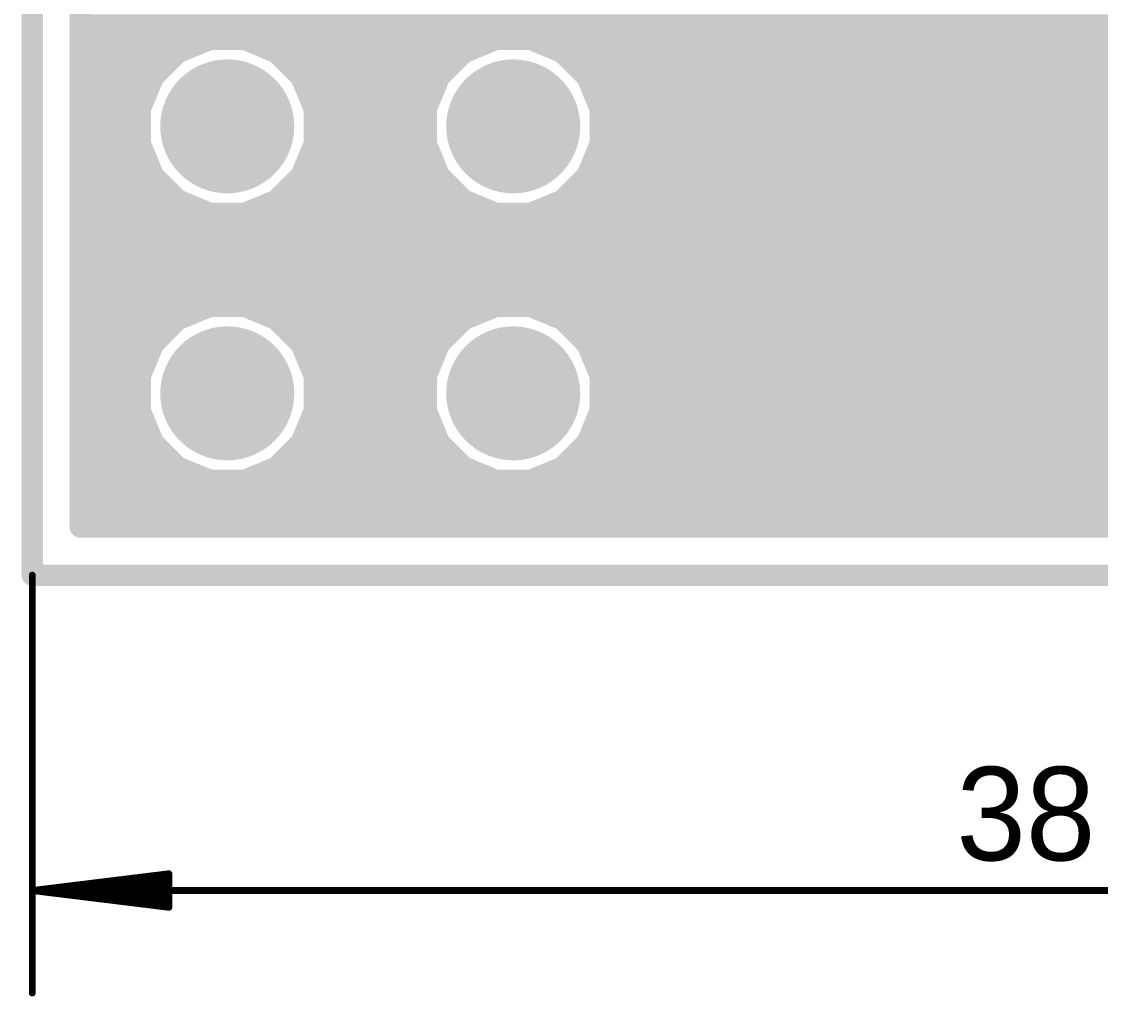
# Model space of a CAD drawing. Extents: x -22.4 to 22.4, y -27 to 9.2.
# Drawn here: x -19.2 to 1.32, y -27.02 to -8.47 of the extents above; entities that cross this region are included whole.
import ezdxf

# ---------------------------------------------------------------- set-up
doc = ezdxf.new("R2010")
doc.units = 0
for name, color, linetype in [('1', 22, 'CONTINUOUS'), ('17', 82, 'CONTINUOUS'), ('20', 7, 'CONTINUOUS')]:
    doc.layers.add(name, color=color, linetype=linetype)

# ---------------------------------------------------------------- blocks, each defined once
blk = doc.blocks.new('ROUNDP')
at = {"const_width": 0.5}
blk.add_lwpolyline([(0, -0.25, 1), (0, 0.25, 1), (0, -0.25)], format="xyb", dxfattribs=at)

msp = doc.modelspace()

# ---------------------------------------------------------------- linework, layer by layer
at = {"layer": '1', "const_width": 0.4064}
for points in [[(-18.0856, -18.0856), (-18.0856, 2.4681)], [(-18.0856, -8.5344), (18.0856, -8.5344)], [(-15.6194, -8.804), (-16.228, -9.0561)], [(-14.9606, -8.804), (-15.6194, -8.804)], [(-14.352, -9.0561), (-14.9606, -8.804)], [(-10.1794, -8.804), (-10.788, -9.0561)], [(-9.5206, -8.804), (-10.1794, -8.804)], [(-8.912, -9.0561), (-9.5206, -8.804)], [(-18.0856, -8.9408), (-15.9497, -8.9408)], [(-14.6303, -8.9408), (-10.5097, -8.9408)], [(-9.1903, -8.9408), (9.1903, -8.9408)], [(-16.228, -9.0561), (-16.6939, -9.522)], [(-13.8861, -9.522), (-14.352, -9.0561)], [(-10.788, -9.0561), (-11.2539, -9.522)], [(-8.4461, -9.522), (-8.912, -9.0561)], [(-18.0856, -9.3472), (-16.5191, -9.3472)], [(-14.0609, -9.3472), (-11.0791, -9.3472)], [(-8.6209, -9.3472), (8.6209, -9.3472)], [(-16.6939, -9.522), (-16.946, -10.1306)], [(-13.634, -10.1306), (-13.8861, -9.522)], [(-11.2539, -9.522), (-11.506, -10.1306)], [(-8.194, -10.1306), (-8.4461, -9.522)], [(-18.0856, -9.7536), (-16.7898, -9.7536)], [(-13.7902, -9.7536), (-11.3498, -9.7536)], [(-8.3502, -9.7536), (8.3502, -9.7536)], [(-18.0856, -10.16), (-16.946, -10.16)], [(-16.946, -10.1306), (-16.946, -10.7894)], [(-13.634, -10.7894), (-13.634, -10.1306)], [(-13.634, -10.16), (-11.506, -10.16)], [(-11.506, -10.1306), (-11.506, -10.7894)], [(-8.194, -10.7894), (-8.194, -10.1306)], [(-8.194, -10.16), (8.194, -10.16)], [(-18.0856, -10.5664), (-16.946, -10.5664)], [(-13.634, -10.5664), (-11.506, -10.5664)], [(-8.194, -10.5664), (8.194, -10.5664)], [(-16.946, -10.7894), (-16.6939, -11.398)], [(-13.8861, -11.398), (-13.634, -10.7894)], [(-11.506, -10.7894), (-11.2539, -11.398)], [(-8.4461, -11.398), (-8.194, -10.7894)], [(-18.0856, -10.9728), (-16.87, -10.9728)], [(-13.71, -10.9728), (-11.43, -10.9728)], [(-8.27, -10.9728), (8.27, -10.9728)], [(-18.0856, -11.3792), (-16.7017, -11.3792)], [(-16.6939, -11.398), (-16.228, -11.8639)], [(-14.352, -11.8639), (-13.8861, -11.398)], [(-13.8783, -11.3792), (-11.2617, -11.3792)], [(-11.2539, -11.398), (-10.788, -11.8639)], [(-8.912, -11.8639), (-8.4461, -11.398)], [(-8.4383, -11.3792), (8.4383, -11.3792)], [(-18.0856, -11.7856), (-16.3063, -11.7856)], [(-16.228, -11.8639), (-15.6194, -12.116)], [(-14.9606, -12.116), (-14.352, -11.8639)], [(-14.2737, -11.7856), (-10.8663, -11.7856)], [(-10.788, -11.8639), (-10.1794, -12.116)], [(-9.5206, -12.116), (-8.912, -11.8639)], [(-8.8337, -11.7856), (8.8337, -11.7856)], [(-18.0856, -12.192), (18.0856, -12.192)], [(-15.6194, -12.116), (-14.9606, -12.116)], [(-10.1794, -12.116), (-9.5206, -12.116)], [(-18.0856, -12.5984), (18.0856, -12.5984)], [(-18.0856, -13.0048), (18.0856, -13.0048)], [(-18.0856, -13.4112), (18.0856, -13.4112)], [(-18.0856, -13.8176), (18.0856, -13.8176)], [(-15.6194, -13.884), (-16.228, -14.1361)], [(-14.9606, -13.884), (-15.6194, -13.884)], [(-14.352, -14.1361), (-14.9606, -13.884)], [(-10.1794, -13.884), (-10.788, -14.1361)], [(-9.5206, -13.884), (-10.1794, -13.884)], [(-8.912, -14.1361), (-9.5206, -13.884)], [(-16.228, -14.1361), (-16.6939, -14.602)], [(-13.8861, -14.602), (-14.352, -14.1361)], [(-10.788, -14.1361), (-11.2539, -14.602)], [(-8.4461, -14.602), (-8.912, -14.1361)], [(-18.0856, -14.224), (-16.3159, -14.224)], [(-14.2641, -14.224), (-10.8759, -14.224)], [(-8.8241, -14.224), (8.8241, -14.224)], [(-18.0856, -14.6304), (-16.7057, -14.6304)], [(-16.6939, -14.602), (-16.946, -15.2106)], [(-13.634, -15.2106), (-13.8861, -14.602)], [(-13.8743, -14.6304), (-11.2657, -14.6304)], [(-11.2539, -14.602), (-11.506, -15.2106)], [(-8.194, -15.2106), (-8.4461, -14.602)], [(-8.4343, -14.6304), (8.4343, -14.6304)], [(-18.0856, -15.0368), (-16.874, -15.0368)], [(-13.706, -15.0368), (-11.434, -15.0368)], [(-8.266, -15.0368), (8.266, -15.0368)], [(-16.946, -15.2106), (-16.946, -15.8694)], [(-13.634, -15.8694), (-13.634, -15.2106)], [(-11.506, -15.2106), (-11.506, -15.8694)], [(-8.194, -15.8694), (-8.194, -15.2106)], [(-18.0856, -15.4432), (-16.946, -15.4432)], [(-13.634, -15.4432), (-11.506, -15.4432)], [(-8.194, -15.4432), (8.194, -15.4432)], [(-18.0856, -15.8496), (-16.946, -15.8496)], [(-16.946, -15.8694), (-16.6939, -16.478)], [(-13.8861, -16.478), (-13.634, -15.8694)], [(-13.634, -15.8496), (-11.506, -15.8496)], [(-11.506, -15.8694), (-11.2539, -16.478)], [(-8.4461, -16.478), (-8.194, -15.8694)], [(-8.194, -15.8496), (8.194, -15.8496)], [(-18.0856, -16.256), (-16.7859, -16.256)], [(-13.7941, -16.256), (-11.3459, -16.256)], [(-8.3541, -16.256), (8.3541, -16.256)], [(-16.6939, -16.478), (-16.228, -16.9439)], [(-14.352, -16.9439), (-13.8861, -16.478)], [(-11.2539, -16.478), (-10.788, -16.9439)], [(-8.912, -16.9439), (-8.4461, -16.478)], [(-18.0856, -16.6624), (-16.5095, -16.6624)], [(-14.0705, -16.6624), (-11.0695, -16.6624)], [(-8.6305, -16.6624), (8.6305, -16.6624)], [(-16.228, -16.9439), (-15.6194, -17.196)], [(-14.9606, -17.196), (-14.352, -16.9439)], [(-10.788, -16.9439), (-10.1794, -17.196)], [(-9.5206, -17.196), (-8.912, -16.9439)], [(-18.0856, -17.0688), (-15.9265, -17.0688)], [(-15.6194, -17.196), (-14.9606, -17.196)], [(-14.6535, -17.0688), (-10.4865, -17.0688)], [(-10.1794, -17.196), (-9.5206, -17.196)], [(-9.2135, -17.0688), (9.2135, -17.0688)], [(-18.0856, -17.4752), (18.0856, -17.4752)], [(-18.0856, -17.8816), (18.0856, -17.8816)], [(18.0856, -18.0856), (-18.0856, -18.0856)]]:
    msp.add_lwpolyline(points, dxfattribs=at)
at = {"layer": '1', "const_width": 0.2032}
for points in [[(-18.0856, -8.4328, 1), (-18.0856, -8.636)], [(-15.6194, -8.7024, 1), (-15.6194, -8.9056)], [(-15.5805, -8.8979, 1), (-15.6583, -8.7101)], [(-14.9217, -8.7101, 1), (-14.9995, -8.8979)], [(-14.9606, -8.9056, 1), (-14.9606, -8.7024)], [(-10.1794, -8.7024, 1), (-10.1794, -8.9056)], [(-10.1405, -8.8979, 1), (-10.2183, -8.7101)], [(-9.4817, -8.7101, 1), (-9.5595, -8.8979)], [(-9.5206, -8.9056, 1), (-9.5206, -8.7024)], [(-18.0856, -8.8392, 1), (-18.0856, -9.0424)], [(-15.9497, -9.0424, 1), (-15.9497, -8.8392)], [(-14.6303, -8.8392, 1), (-14.6303, -9.0424)], [(-10.5097, -9.0424, 1), (-10.5097, -8.8392)], [(-9.1903, -8.8392, 1), (-9.1903, -9.0424)], [(-16.2669, -8.9622, 1), (-16.1892, -9.15)], [(-16.1562, -9.128, 1), (-16.2999, -8.9843)], [(-14.2801, -8.9843, 1), (-14.4238, -9.128)], [(-14.3908, -9.15, 1), (-14.3131, -8.9622)], [(-10.8269, -8.9622, 1), (-10.7492, -9.15)], [(-10.7162, -9.128, 1), (-10.8599, -8.9843)], [(-8.8401, -8.9843, 1), (-8.9838, -9.128)], [(-8.9508, -9.15, 1), (-8.8731, -8.9622)], [(-18.0856, -9.2456, 1), (-18.0856, -9.4488)], [(-16.5191, -9.4488, 1), (-16.5191, -9.2456)], [(-14.0609, -9.2456, 1), (-14.0609, -9.4488)], [(-11.0791, -9.4488, 1), (-11.0791, -9.2456)], [(-8.6209, -9.2456, 1), (-8.6209, -9.4488)], [(-16.7657, -9.4501, 1), (-16.622, -9.5938)], [(-16.6, -9.5608, 1), (-16.7878, -9.4831)], [(-13.7922, -9.4831, 1), (-13.98, -9.5608)], [(-13.958, -9.5938, 1), (-13.8143, -9.4501)], [(-11.3257, -9.4501, 1), (-11.182, -9.5938)], [(-11.16, -9.5608, 1), (-11.3478, -9.4831)], [(-8.3522, -9.4831, 1), (-8.54, -9.5608)], [(-8.518, -9.5938, 1), (-8.3743, -9.4501)], [(-18.0856, -9.652, 1), (-18.0856, -9.8552)], [(-16.7898, -9.8552, 1), (-16.7898, -9.652)], [(-13.7902, -9.652, 1), (-13.7902, -9.8552)], [(-11.3498, -9.8552, 1), (-11.3498, -9.652)], [(-8.3502, -9.652, 1), (-8.3502, -9.8552)], [(-18.0856, -10.0584, 1), (-18.0856, -10.2616)], [(-16.8444, -10.1306, 1), (-17.0476, -10.1306)], [(-17.0399, -10.0917, 1), (-16.8521, -10.1695)], [(-16.946, -10.2616, 1), (-16.946, -10.0584)], [(-13.5324, -10.1306, 1), (-13.7356, -10.1306)], [(-13.634, -10.0584, 1), (-13.634, -10.2616)], [(-13.7279, -10.1695, 1), (-13.5401, -10.0917)], [(-11.4044, -10.1306, 1), (-11.6076, -10.1306)], [(-11.5999, -10.0917, 1), (-11.4121, -10.1695)], [(-11.506, -10.2616, 1), (-11.506, -10.0584)], [(-8.0924, -10.1306, 1), (-8.2956, -10.1306)], [(-8.194, -10.0584, 1), (-8.194, -10.2616)], [(-8.2879, -10.1695, 1), (-8.1001, -10.0917)], [(-18.0856, -10.4648, 1), (-18.0856, -10.668)], [(-16.946, -10.668, 1), (-16.946, -10.4648)], [(-13.634, -10.4648, 1), (-13.634, -10.668)], [(-11.506, -10.668, 1), (-11.506, -10.4648)], [(-8.194, -10.4648, 1), (-8.194, -10.668)], [(-16.8521, -10.7505, 1), (-17.0399, -10.8283)], [(-13.5401, -10.8283, 1), (-13.7279, -10.7505)], [(-11.4121, -10.7505, 1), (-11.5999, -10.8283)], [(-8.1001, -10.8283, 1), (-8.2879, -10.7505)], [(-18.0856, -10.8712, 1), (-18.0856, -11.0744)], [(-17.0476, -10.7894, 1), (-16.8444, -10.7894)], [(-16.87, -11.0744, 1), (-16.87, -10.8712)], [(-13.71, -10.8712, 1), (-13.71, -11.0744)], [(-13.7356, -10.7894, 1), (-13.5324, -10.7894)], [(-11.6076, -10.7894, 1), (-11.4044, -10.7894)], [(-11.43, -11.0744, 1), (-11.43, -10.8712)], [(-8.27, -10.8712, 1), (-8.27, -11.0744)], [(-8.2956, -10.7894, 1), (-8.0924, -10.7894)], [(-18.0856, -11.2776, 1), (-18.0856, -11.4808)], [(-16.622, -11.3262, 1), (-16.7657, -11.4699)], [(-16.7878, -11.4369, 1), (-16.6, -11.3592)], [(-16.7017, -11.4808, 1), (-16.7017, -11.2776)], [(-13.98, -11.3592, 1), (-13.7922, -11.4369)], [(-13.8783, -11.2776, 1), (-13.8783, -11.4808)], [(-13.8143, -11.4699, 1), (-13.958, -11.3262)], [(-11.182, -11.3262, 1), (-11.3257, -11.4699)], [(-11.3478, -11.4369, 1), (-11.16, -11.3592)], [(-11.2617, -11.4808, 1), (-11.2617, -11.2776)], [(-8.54, -11.3592, 1), (-8.3522, -11.4369)], [(-8.4383, -11.2776, 1), (-8.4383, -11.4808)], [(-8.3743, -11.4699, 1), (-8.518, -11.3262)], [(-18.0856, -11.684, 1), (-18.0856, -11.8872)], [(-16.1892, -11.77, 1), (-16.2669, -11.9578)], [(-16.3063, -11.8872, 1), (-16.3063, -11.684)], [(-16.2999, -11.9357, 1), (-16.1562, -11.792)], [(-14.4238, -11.792, 1), (-14.2801, -11.9357)], [(-14.3131, -11.9578, 1), (-14.3908, -11.77)], [(-14.2737, -11.684, 1), (-14.2737, -11.8872)], [(-10.7492, -11.77, 1), (-10.8269, -11.9578)], [(-10.8663, -11.8872, 1), (-10.8663, -11.684)], [(-10.8599, -11.9357, 1), (-10.7162, -11.792)], [(-8.9838, -11.792, 1), (-8.8401, -11.9357)], [(-8.8731, -11.9578, 1), (-8.9508, -11.77)], [(-8.8337, -11.684, 1), (-8.8337, -11.8872)], [(-18.0856, -12.0904, 1), (-18.0856, -12.2936)], [(-15.6194, -12.0144, 1), (-15.6194, -12.2176)], [(-15.6583, -12.2099, 1), (-15.5805, -12.0221)], [(-14.9995, -12.0221, 1), (-14.9217, -12.2099)], [(-14.9606, -12.2176, 1), (-14.9606, -12.0144)], [(-10.1794, -12.0144, 1), (-10.1794, -12.2176)], [(-10.2183, -12.2099, 1), (-10.1405, -12.0221)], [(-9.5595, -12.0221, 1), (-9.4817, -12.2099)], [(-9.5206, -12.2176, 1), (-9.5206, -12.0144)], [(-18.0856, -12.4968, 1), (-18.0856, -12.7)], [(-18.0856, -12.9032, 1), (-18.0856, -13.1064)], [(-18.0856, -13.3096, 1), (-18.0856, -13.5128)], [(-18.0856, -13.716, 1), (-18.0856, -13.9192)], [(-15.6194, -13.7824, 1), (-15.6194, -13.9856)], [(-15.5805, -13.9779, 1), (-15.6583, -13.7901)], [(-14.9217, -13.7901, 1), (-14.9995, -13.9779)], [(-14.9606, -13.9856, 1), (-14.9606, -13.7824)], [(-10.1794, -13.7824, 1), (-10.1794, -13.9856)], [(-10.1405, -13.9779, 1), (-10.2183, -13.7901)], [(-9.4817, -13.7901, 1), (-9.5595, -13.9779)], [(-9.5206, -13.9856, 1), (-9.5206, -13.7824)], [(-16.2669, -14.0422, 1), (-16.1892, -14.23)], [(-16.1562, -14.208, 1), (-16.2999, -14.0643)], [(-14.2801, -14.0643, 1), (-14.4238, -14.208)], [(-14.3908, -14.23, 1), (-14.3131, -14.0422)], [(-10.8269, -14.0422, 1), (-10.7492, -14.23)], [(-10.7162, -14.208, 1), (-10.8599, -14.0643)], [(-8.8401, -14.0643, 1), (-8.9838, -14.208)], [(-8.9508, -14.23, 1), (-8.8731, -14.0422)], [(-18.0856, -14.1224, 1), (-18.0856, -14.3256)], [(-16.3159, -14.3256, 1), (-16.3159, -14.1224)], [(-14.2641, -14.1224, 1), (-14.2641, -14.3256)], [(-10.8759, -14.3256, 1), (-10.8759, -14.1224)], [(-8.8241, -14.1224, 1), (-8.8241, -14.3256)], [(-18.0856, -14.5288, 1), (-18.0856, -14.732)], [(-16.7657, -14.5301, 1), (-16.622, -14.6738)], [(-16.6, -14.6408, 1), (-16.7878, -14.5631)], [(-16.7057, -14.732, 1), (-16.7057, -14.5288)], [(-13.7922, -14.5631, 1), (-13.98, -14.6408)], [(-13.8743, -14.5288, 1), (-13.8743, -14.732)], [(-13.958, -14.6738, 1), (-13.8143, -14.5301)], [(-11.3257, -14.5301, 1), (-11.182, -14.6738)], [(-11.16, -14.6408, 1), (-11.3478, -14.5631)], [(-11.2657, -14.732, 1), (-11.2657, -14.5288)], [(-8.3522, -14.5631, 1), (-8.54, -14.6408)], [(-8.4343, -14.5288, 1), (-8.4343, -14.732)], [(-8.518, -14.6738, 1), (-8.3743, -14.5301)], [(-18.0856, -14.9352, 1), (-18.0856, -15.1384)], [(-16.874, -15.1384, 1), (-16.874, -14.9352)], [(-13.706, -14.9352, 1), (-13.706, -15.1384)], [(-11.434, -15.1384, 1), (-11.434, -14.9352)], [(-8.266, -14.9352, 1), (-8.266, -15.1384)], [(-16.8444, -15.2106, 1), (-17.0476, -15.2106)], [(-17.0399, -15.1717, 1), (-16.8521, -15.2495)], [(-13.5324, -15.2106, 1), (-13.7356, -15.2106)], [(-13.7279, -15.2495, 1), (-13.5401, -15.1717)], [(-11.4044, -15.2106, 1), (-11.6076, -15.2106)], [(-11.5999, -15.1717, 1), (-11.4121, -15.2495)], [(-8.0924, -15.2106, 1), (-8.2956, -15.2106)], [(-8.2879, -15.2495, 1), (-8.1001, -15.1717)], [(-18.0856, -15.3416, 1), (-18.0856, -15.5448)], [(-16.946, -15.5448, 1), (-16.946, -15.3416)], [(-13.634, -15.3416, 1), (-13.634, -15.5448)], [(-11.506, -15.5448, 1), (-11.506, -15.3416)], [(-8.194, -15.3416, 1), (-8.194, -15.5448)], [(-18.0856, -15.748, 1), (-18.0856, -15.9512)], [(-16.8521, -15.8305, 1), (-17.0399, -15.9083)], [(-17.0476, -15.8694, 1), (-16.8444, -15.8694)], [(-16.946, -15.9512, 1), (-16.946, -15.748)], [(-13.634, -15.748, 1), (-13.634, -15.9512)], [(-13.7356, -15.8694, 1), (-13.5324, -15.8694)], [(-13.5401, -15.9083, 1), (-13.7279, -15.8305)], [(-11.4121, -15.8305, 1), (-11.5999, -15.9083)], [(-11.6076, -15.8694, 1), (-11.4044, -15.8694)], [(-11.506, -15.9512, 1), (-11.506, -15.748)], [(-8.194, -15.748, 1), (-8.194, -15.9512)], [(-8.2956, -15.8694, 1), (-8.0924, -15.8694)], [(-8.1001, -15.9083, 1), (-8.2879, -15.8305)], [(-18.0856, -16.1544, 1), (-18.0856, -16.3576)], [(-16.7859, -16.3576, 1), (-16.7859, -16.1544)], [(-13.7941, -16.1544, 1), (-13.7941, -16.3576)], [(-11.3459, -16.3576, 1), (-11.3459, -16.1544)], [(-8.3541, -16.1544, 1), (-8.3541, -16.3576)], [(-16.622, -16.4062, 1), (-16.7657, -16.5499)], [(-16.7878, -16.5169, 1), (-16.6, -16.4392)], [(-13.98, -16.4392, 1), (-13.7922, -16.5169)], [(-13.8143, -16.5499, 1), (-13.958, -16.4062)], [(-11.182, -16.4062, 1), (-11.3257, -16.5499)], [(-11.3478, -16.5169, 1), (-11.16, -16.4392)], [(-8.54, -16.4392, 1), (-8.3522, -16.5169)], [(-8.3743, -16.5499, 1), (-8.518, -16.4062)], [(-18.0856, -16.5608, 1), (-18.0856, -16.764)], [(-16.5095, -16.764, 1), (-16.5095, -16.5608)], [(-14.0705, -16.5608, 1), (-14.0705, -16.764)], [(-11.0695, -16.764, 1), (-11.0695, -16.5608)], [(-8.6305, -16.5608, 1), (-8.6305, -16.764)], [(-16.1892, -16.85, 1), (-16.2669, -17.0378)], [(-16.2999, -17.0157, 1), (-16.1562, -16.872)], [(-14.4238, -16.872, 1), (-14.2801, -17.0157)], [(-14.3131, -17.0378, 1), (-14.3908, -16.85)], [(-10.7492, -16.85, 1), (-10.8269, -17.0378)], [(-10.8599, -17.0157, 1), (-10.7162, -16.872)], [(-8.9838, -16.872, 1), (-8.8401, -17.0157)], [(-8.8731, -17.0378, 1), (-8.9508, -16.85)], [(-18.0856, -16.9672, 1), (-18.0856, -17.1704)], [(-15.9265, -17.1704, 1), (-15.9265, -16.9672)], [(-15.6194, -17.0944, 1), (-15.6194, -17.2976)], [(-15.6583, -17.2899, 1), (-15.5805, -17.1021)], [(-14.9995, -17.1021, 1), (-14.9217, -17.2899)], [(-14.9606, -17.2976, 1), (-14.9606, -17.0944)], [(-14.6535, -16.9672, 1), (-14.6535, -17.1704)], [(-10.4865, -17.1704, 1), (-10.4865, -16.9672)], [(-10.1794, -17.0944, 1), (-10.1794, -17.2976)], [(-10.2183, -17.2899, 1), (-10.1405, -17.1021)], [(-9.5595, -17.1021, 1), (-9.4817, -17.2899)], [(-9.5206, -17.2976, 1), (-9.5206, -17.0944)], [(-9.2135, -16.9672, 1), (-9.2135, -17.1704)], [(-18.0856, -17.3736, 1), (-18.0856, -17.5768)], [(-18.0856, -17.78, 1), (-18.0856, -17.9832)], [(-18.0856, -17.984, 1), (-18.0856, -18.1872)], [(-18.1872, -18.0856, 1), (-17.984, -18.0856)]]:
    msp.add_lwpolyline(points, format="xyb", dxfattribs=at)
at = {"layer": '20'}
for points, const_width in [([(-19, -19), (-19, 2.65)], 0.4064), ([(-19, -19), (19, -19)], 0.4064), ([(-19, -19), (-19, -26.95)], 0.13), ([(-19, -25), (-16.4, -24.6808)], 0.13), ([(-16.4, -24.6808), (-16.4, -25.3192)], 0.13), ([(-19, -25), (-16.4, -24.74)], 0.13), ([(-19, -25), (-16.4, -24.87)], 0.13), ([(-19, -25), (19, -25)], 0.13), ([(-16.4, -25.3192), (-19, -25)], 0.13), ([(-16.4, -25.13), (-19, -25)], 0.13), ([(-16.4, -25.26), (-19, -25)], 0.13)]:
    msp.add_lwpolyline(points, dxfattribs=dict(at, const_width=const_width))
for points, const_width in [([(-19, -18.8984, 1), (-19, -19.1016)], 0.2032), ([(-19.1016, -19, 1), (-18.8984, -19)], 0.2032), ([(-18.9675, -19, 1), (-19.0325, -19)], 0.065), ([(-16.3675, -24.6808, 1), (-16.4325, -24.6808)], 0.065), ([(-16.396, -24.713, 1), (-16.404, -24.6485)], 0.065), ([(-16.3968, -24.7723, 1), (-16.4032, -24.7077)], 0.065), ([(-16.3984, -24.9025, 1), (-16.4016, -24.8375)], 0.065), ([(-19, -24.9675, 1), (-19, -25.0325)], 0.065), ([(-18.996, -24.9677, 1), (-19.004, -25.0323)], 0.065), ([(-19.0016, -24.9675, 1), (-18.9984, -25.0325)], 0.065), ([(-18.9984, -24.9675, 1), (-19.0016, -25.0325)], 0.065), ([(-18.9968, -24.9677, 1), (-19.0032, -25.0323)], 0.065), ([(-19.004, -24.9677, 1), (-18.996, -25.0323)], 0.065), ([(-19.0032, -24.9677, 1), (-18.9968, -25.0323)], 0.065), ([(-16.4032, -25.2923, 1), (-16.3968, -25.2277)], 0.065), ([(-16.4016, -25.1625, 1), (-16.3984, -25.0975)], 0.065), ([(-16.4325, -25.3192, 1), (-16.3675, -25.3192)], 0.065), ([(-16.404, -25.3515, 1), (-16.396, -25.287)], 0.065), ([(-19.0325, -26.95, 1), (-18.9675, -26.95)], 0.065)]:
    msp.add_lwpolyline(points, format="xyb", dxfattribs=dict(at, const_width=const_width))

# ---------------------------------------------------------------- block references
at = {"layer": '17', "xscale": 2.55, "yscale": 2.55}
for p in [(-15.29, -10.46), (-9.85, -10.46), (-15.29, -15.54), (-9.85, -15.54)]:
    msp.add_blockref('ROUNDP', p, dxfattribs=at)

# ---------------------------------------------------------------- texts
at = {"layer": '20'}
msp.add_text('38', height=1.778, dxfattribs=at).set_placement((-1.4192, -24.4255))

doc.saveas('drawing.dxf')
